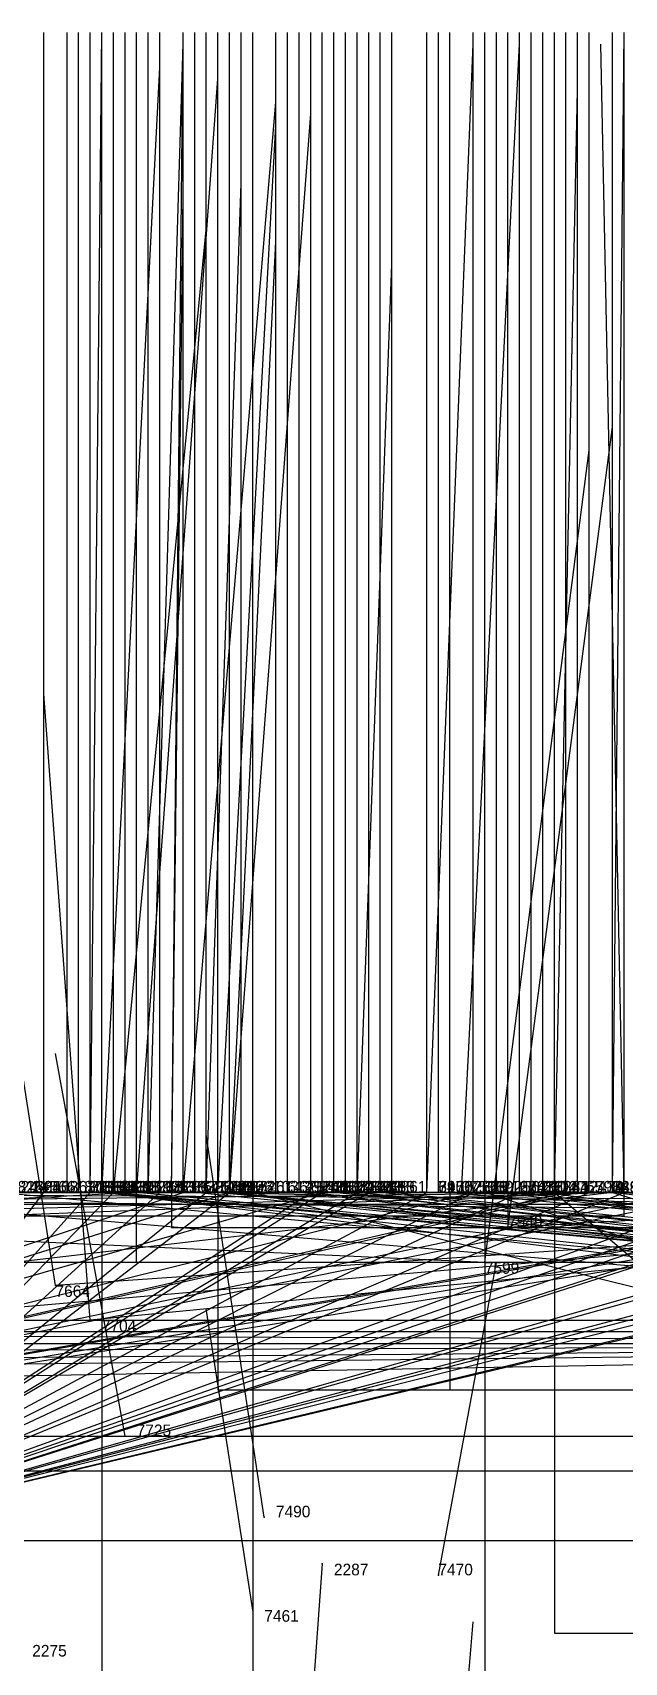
# Model space of a CAD drawing. Extents: x -0.07 to 1.1, y -0.07 to 1.1.
# Drawn here: x 0.788 to 0.839, y 0.9595 to 1.1 of the extents above; entities that cross this region are included whole.
import ezdxf

# ---------------------------------------------------------------- set-up
doc = ezdxf.new("R2010")
doc.units = 0
for name, color, linetype in [('Clients', 3, 'CONTINUOUS'), ('Facilities', 3, 'CONTINUOUS'), ('Facilities_lines', 3, 'CONTINUOUS'), ('Min_max_boxes', 1, 'CONTINUOUS'), ('Normals', 1, 'CONTINUOUS'), ('Source_points', 5, 'CONTINUOUS'), ('Text', 3, 'CONTINUOUS')]:
    doc.layers.add(name, color=color, linetype=linetype)

msp = doc.modelspace()

# ---------------------------------------------------------------- linework, layer by layer
at = {"layer": 'Clients', "color": 5}
for p in [(0.789, 1, 0.186), (0.789, 1, 0.555), (0.791, 1, 0.679), (0.791, 1, 0.533), (0.792, 1, 0.484), (0.793, 1, 0.161), (0.794, 1, 0.387), (0.794, 1, 0.425), (0.794, 1, 0.747), (0.795, 1, 0.017), (0.795, 1, 0.404), (0.796, 1, 0.502), (0.797, 1, 0.424), (0.797, 1, 0.558), (0.798, 1, 0.571), (0.799, 1, 0.252), (0.8, 1, 0.984), (0.801, 1, 0.831), (0.802, 1, 0.346), (0.803, 1, 0.168), (0.803, 1, 0.984), (0.804, 1, 0.355), (0.805, 1, 0.173), (0.805, 1, 0.414), (0.805, 1, 0.744), (0.805, 1, 0.783), (0.805, 1, 0.892), (0.805, 1, 0.988), (0.806, 1, 0.631), (0.807, 1, 0.505), (0.809, 1, 0.633), (0.81, 1, 0.617), (0.811, 1, 0.713), (0.811, 1, 0.674), (0.812, 1, 0.136), (0.812, 1, 0.732), (0.813, 1, 0.1), (0.813, 1, 0.78), (0.814, 1, 0.285), (0.815, 1, 0.743), (0.815, 1, 0.548), (0.816, 1, 0.236), (0.816, 1, 0.107), (0.816, 1, 0.431), (0.816, 1, 0.994), (0.817, 1, 0.128), (0.817, 1, 0.122), (0.818, 1, 0.342), (0.819, 1, 0.439), (0.822, 1, 0.254), (0.823, 1, 0.55), (0.824, 1, 0.275), (0.826, 1, 0.239), (0.826, 1, 0.096), (0.826, 1, 0.871), (0.827, 1, 0.474), (0.828, 1, 0.331), (0.829, 1, 0.286), (0.829, 1, 0.636), (0.83, 1, 0.182), (0.83, 1, 0.728), (0.832, 1, 0.725), (0.833, 1, 0.627), (0.834, 1, 0.838), (0.835, 1, 0.809), (0.836, 1, 0.18), (0.838, 1, 0.429), (0.838, 1, 0.607), (0.839, 1, 0.143), (0.839, 1, 0.208), (0.839, 1, 0.42), (0.829, 0.997, 1), (0.827, 0.994, 1), (0.79, 0.992, 1), (0.793, 0.989, 1)]:
    msp.add_point(p, dxfattribs=at)
at = {"layer": 'Facilities', "color": 3}
for p in [(0.793, 1, 0.9), (0.794, 1, 0.052), (0.797, 1, 0.039), (0.798, 1, 0.917), (0.8, 1, 0.909), (0.801, 1, 0.035), (0.804, 1, 0.971), (0.805, 1, 0.969), (0.822, 1, 0.913), (0.825, 1, 0.919), (0.831, 1, 0.092), (0.833, 1, 0.033), (0.836, 1, 0.086), (0.838, 1, 0.104), (0.838, 1, 0.9), (0.839, 1, 0.067), (0.796, 0.979, 1), (0.808, 0.972, 1), (0.813, 0.968), (0.823, 0.967, 1), (0.807, 0.964, 1)]:
    msp.add_point(p, dxfattribs=at)
at = {"layer": 'Facilities_lines', "color": 3}
for p, q in [((0.839, 1, 0.067), (0.663, 0.998)), ((0.915, 1, 0.545), (0.673, 1, 0.54)), ((0.915, 1, 0.545), (0.676, 1, 0.543)), ((0.797, 1, 0.039), (0.684, 0.994)), ((0.926, 1, 0.61), (0.687, 1, 0.611)), ((0.915, 1, 0.545), (0.69, 1, 0.533)), ((0.917, 1, 0.7), (0.692, 1, 0.722)), ((0.695, 1, 0.954), (0.913, 0.998, 1)), ((0.695, 1, 0.954), (0.827, 0.994, 1)), ((0.926, 1, 0.61), (0.698, 1, 0.611)), ((0.949, 1, 0.727), (0.703, 1, 0.718)), ((0.926, 1, 0.61), (0.703, 1, 0.585)), ((0.926, 1, 0.61), (0.707, 1, 0.624)), ((0.708, 1, 0.977), (0.816, 1, 0.994)), ((0.708, 1, 0.977), (0.803, 1, 0.984)), ((0.933, 1, 0.513), (0.714, 1, 0.547)), ((0.926, 1, 0.61), (0.719, 1, 0.567)), ((0.949, 1, 0.727), (0.72, 1, 0.743)), ((0.952, 1, 0.601), (0.724, 1, 0.622)), ((0.724, 1, 0.972), (0.974, 1, 0.994)), ((0.949, 1, 0.727), (0.726, 1, 0.754)), ((0.933, 1, 0.513), (0.727, 1, 0.516)), ((0.838, 1, 0.104), (0.729, 0.997)), ((0.729, 0.976, 1), (0.875, 1, 0.827)), ((0.729, 0.976, 1), (0.805, 1, 0.783)), ((0.729, 0.976, 1), (0.813, 1, 0.78)), ((0.729, 0.976, 1), (0.834, 1, 0.838)), ((0.729, 0.976, 1), (0.805, 1, 0.892)), ((0.729, 0.976, 1), (0.848, 1, 0.793)), ((0.729, 0.976, 1), (0.844, 1, 0.778)), ((0.729, 0.976, 1), (0.835, 1, 0.809)), ((0.729, 0.976, 1), (0.826, 1, 0.871)), ((0.729, 0.976, 1), (0.801, 1, 0.831)), ((0.729, 0.976, 1), (0.88, 1, 0.842)), ((0.729, 0.976, 1), (0.867, 1, 0.867)), ((0.729, 0.976, 1), (0.868, 1, 0.807)), ((0.934, 1, 0.676), (0.732, 1, 0.66)), ((0.934, 1, 0.676), (0.738, 1, 0.65)), ((0.934, 1, 0.676), (0.739, 1, 0.667)), ((0.934, 1, 0.676), (0.74, 1, 0.648)), ((0.952, 1, 0.601), (0.741, 1, 0.563)), ((0.933, 1, 0.513), (0.742, 1, 0.521)), ((0.838, 1, 0.104), (0.744, 0.989)), ((0.745, 1, 0.927), (0.931, 0.999, 1)), ((0.892, 1, 0.247), (0.746, 1, 0.446)), ((0.926, 1, 0.61), (0.746, 1, 0.556)), ((0.892, 1, 0.247), (0.749, 1, 0.4)), ((0.901, 1, 0.086), (0.751, 0.987)), ((0.892, 1, 0.247), (0.752, 1, 0.428)), ((0.892, 1, 0.247), (0.754, 1, 0.462)), ((0.892, 1, 0.247), (0.755, 1, 0.372)), ((0.892, 1, 0.247), (0.757, 1, 0.38)), ((0.892, 1, 0.247), (0.757, 1, 0.435)), ((0.933, 1, 0.513), (0.757, 1, 0.524)), ((0.838, 1, 0.104), (0.759, 0.997)), ((0.934, 1, 0.676), (0.763, 1, 0.711)), ((0.952, 1, 0.601), (0.763, 1, 0.591)), ((1, 0.98, 0.352), (0.765, 1, 0.392)), ((0.959, 1, 0.428), (0.765, 1, 0.464)), ((0.766, 0.97), (0.803, 1, 0.168)), ((0.766, 0.97), (0.795, 1, 0.017)), ((0.766, 0.97), (0.88, 1, 0.224)), ((0.766, 0.97), (0.882, 1, 0.123)), ((0.766, 0.97), (0.873, 1, 0.13)), ((0.766, 0.97), (0.852, 1, 0.157)), ((0.766, 0.97), (0.799, 1, 0.252)), ((0.766, 0.97), (0.817, 1, 0.128)), ((0.766, 0.97), (0.793, 1, 0.161)), ((0.766, 0.97), (0.805, 1, 0.173)), ((0.766, 0.97), (0.86, 1, 0.117)), ((0.766, 0.97), (0.816, 1, 0.236)), ((0.766, 0.97), (0.789, 1, 0.186)), ((0.766, 0.97), (0.892, 1, 0.167)), ((0.766, 0.97), (0.817, 1, 0.122)), ((0.766, 0.97), (0.885, 1, 0.127)), ((0.766, 0.97), (0.816, 1, 0.107)), ((0.766, 0.97), (0.839, 1, 0.143)), ((0.766, 0.97), (0.836, 1, 0.18)), ((0.766, 0.97), (0.859, 1, 0.002)), ((0.766, 0.97), (0.812, 1, 0.136)), ((0.766, 0.97), (0.839, 1, 0.208)), ((0.766, 0.97), (0.826, 1, 0.096)), ((0.766, 0.97), (0.83, 1, 0.182)), ((0.766, 0.97), (0.882, 1, 0.163)), ((0.766, 0.97), (0.813, 1, 0.1)), ((0.766, 0.97), (0.855, 1, 0.128)), ((0.766, 0.97), (0.871, 1, 0.003)), ((0.766, 0.97), (0.822, 1, 0.254)), ((0.934, 1, 0.676), (0.768, 1, 0.724)), ((0.952, 1, 0.601), (0.769, 1, 0.577)), ((0.933, 1, 0.513), (0.778, 1, 0.507)), ((0.934, 1, 0.676), (0.779, 1, 0.658)), ((0.952, 1, 0.601), (0.781, 1, 0.554)), ((1, 0.98, 0.352), (0.785, 1, 0.352)), ((0.934, 1, 0.676), (0.785, 1, 0.681)), ((0.906, 1, 0.875), (0.785, 1, 0.998)), ((0.952, 1, 0.601), (0.789, 1, 0.555)), ((0.906, 1, 0.875), (0.79, 0.992, 1)), ((0.934, 1, 0.676), (0.791, 1, 0.679)), ((0.952, 1, 0.601), (0.791, 1, 0.533)), ((0.959, 1, 0.428), (0.792, 1, 0.484)), ((0.906, 1, 0.875), (0.793, 0.989, 1)), ((1, 0.981, 0.358), (0.794, 1, 0.387)), ((1, 0.975, 0.401), (0.794, 1, 0.425)), ((1, 0.978, 0.752), (0.794, 1, 0.747)), ((1, 0.981, 0.358), (0.795, 1, 0.404)), ((0.959, 1, 0.428), (0.796, 1, 0.502)), ((1, 0.981, 0.358), (0.797, 1, 0.424)), ((0.952, 1, 0.601), (0.797, 1, 0.558)), ((0.934, 1, 0.676), (0.798, 1, 0.571)), ((0.917, 1, 0.971), (0.8, 1, 0.984)), ((1, 0.98, 0.352), (0.802, 1, 0.346)), ((1, 0.98, 0.352), (0.804, 1, 0.355)), ((0.804, 1, 0.971), (1, 0.983, 0.986)), ((0.804, 1, 0.971), (0.99, 0.996, 1)), ((1, 0.981, 0.358), (0.805, 1, 0.414)), ((1, 0.978, 0.752), (0.805, 1, 0.744)), ((0.917, 1, 0.971), (0.805, 1, 0.988)), ((0.934, 1, 0.676), (0.806, 1, 0.631)), ((1, 0.952, 0.518), (0.807, 1, 0.505)), ((0.934, 1, 0.676), (0.809, 1, 0.633)), ((0.934, 1, 0.676), (0.81, 1, 0.617)), ((1, 0.978, 0.752), (0.811, 1, 0.713)), ((0.934, 1, 0.676), (0.811, 1, 0.674)), ((1, 0.978, 0.752), (0.812, 1, 0.732)), ((1, 0.98, 0.352), (0.814, 1, 0.285)), ((1, 0.978, 0.752), (0.815, 1, 0.743)), ((0.934, 1, 0.676), (0.815, 1, 0.548)), ((1, 0.981, 0.358), (0.816, 1, 0.431)), ((1, 0.98, 0.352), (0.818, 1, 0.342)), ((1, 0.981, 0.358), (0.819, 1, 0.439)), ((0.822, 1, 0.913), (0.929, 1, 0.997)), ((0.934, 1, 0.676), (0.823, 1, 0.55)), ((1, 0.983, 0.22), (0.824, 1, 0.275)), ((0.947, 1, 0.161), (0.826, 1, 0.239)), ((1, 0.944, 0.454), (0.827, 1, 0.474)), ((1, 0.98, 0.352), (0.828, 1, 0.331)), ((1, 0.983, 0.22), (0.829, 1, 0.286)), ((0.934, 1, 0.676), (0.829, 1, 0.636)), ((0.883, 1, 0.957), (0.829, 0.997, 1)), ((1, 0.978, 0.752), (0.83, 1, 0.728)), ((1, 0.978, 0.752), (0.832, 1, 0.725)), ((0.833, 1, 0.033), (0.878, 0.962)), ((0.934, 1, 0.676), (0.833, 1, 0.627)), ((0.838, 1, 0.104), (0.907, 0.979)), ((1, 0.981, 0.358), (0.838, 1, 0.429)), ((0.934, 1, 0.676), (0.838, 1, 0.607)), ((1, 0.98, 0.352), (0.839, 1, 0.42)), ((0.766, 0.97), (0.887, 0.999)), ((0.766, 0.97), (0.846, 0.999)), ((0.944, 0.987), (0.675, 0.988)), ((0.944, 0.987), (0.672, 0.986)), ((0.944, 0.987), (0.684, 0.984)), ((0.944, 0.987), (0.688, 0.985)), ((0.944, 0.987), (0.722, 0.983))]:
    msp.add_line(p, q, dxfattribs=at)
at = {"layer": 'Min_max_boxes', "color": 1}
for p, q in [((0.892, 1), (0.56, 1)), ((0.892, 1, 0.317), (0.56, 1, 0.317)), ((0.913, 1, 0.954), (0.572, 1, 0.954)), ((0.913, 1, 1), (0.572, 1, 1)), ((0.88, 1, 0.76), (0.606, 1, 0.76)), ((0.88, 1, 1), (0.606, 1, 1)), ((0.612, 1, 0.77), (0.816, 1, 0.77)), ((0.816, 1, 0.77), (0.612, 1, 0.77)), ((0.612, 1, 0.997), (0.816, 1, 0.997)), ((0.816, 1, 0.997), (0.612, 1, 0.997)), ((0.839, 1), (0.663, 1)), ((0.839, 1, 0.067), (0.663, 1, 0.067)), ((0.673, 1, 0.533), (0.915, 1, 0.533)), ((0.915, 1, 0.533), (0.673, 1, 0.533)), ((0.673, 1, 0.545), (0.915, 1, 0.545)), ((0.915, 1, 0.545), (0.673, 1, 0.545)), ((0.797, 1), (0.684, 1)), ((0.797, 1, 0.039), (0.684, 1, 0.039)), ((0.687, 1, 0.556), (0.926, 1, 0.556)), ((0.926, 1, 0.556), (0.687, 1, 0.556)), ((0.687, 1, 0.624), (0.926, 1, 0.624)), ((0.926, 1, 0.624), (0.687, 1, 0.624)), ((0.692, 1, 0.7), (0.917, 1, 0.7)), ((0.917, 1, 0.7), (0.692, 1, 0.7)), ((0.692, 1, 0.722), (0.917, 1, 0.722)), ((0.917, 1, 0.722), (0.692, 1, 0.722)), ((0.703, 1, 0.718), (0.949, 1, 0.718)), ((0.949, 1, 0.718), (0.703, 1, 0.718)), ((0.703, 1, 0.754), (0.949, 1, 0.754)), ((0.949, 1, 0.754), (0.703, 1, 0.754)), ((0.714, 1, 0.507), (0.933, 1, 0.507)), ((0.933, 1, 0.507), (0.714, 1, 0.507)), ((0.714, 1, 0.547), (0.933, 1, 0.547)), ((0.933, 1, 0.547), (0.714, 1, 0.547)), ((0.724, 1, 0.533), (0.952, 1, 0.533)), ((0.952, 1, 0.533), (0.724, 1, 0.533)), ((0.724, 1, 0.622), (0.952, 1, 0.622)), ((0.952, 1, 0.622), (0.724, 1, 0.622)), ((0.724, 1, 0.972), (0.974, 1, 0.972)), ((0.974, 1, 0.972), (0.724, 1, 0.972)), ((0.724, 1, 0.994), (0.974, 1, 0.994)), ((0.974, 1, 0.994), (0.724, 1, 0.994)), ((0.907, 1), (0.729, 1)), ((0.907, 1, 0.104), (0.729, 1, 0.104)), ((0.732, 1, 0.548), (0.934, 1, 0.548)), ((0.934, 1, 0.548), (0.732, 1, 0.548)), ((0.732, 1, 0.724), (0.934, 1, 0.724)), ((0.934, 1, 0.724), (0.732, 1, 0.724)), ((0.931, 1, 0.927), (0.745, 1, 0.927)), ((0.931, 1, 1), (0.745, 1, 1)), ((0.746, 1, 0.247), (0.892, 1, 0.247)), ((0.892, 1, 0.247), (0.746, 1, 0.247)), ((0.746, 1, 0.462), (0.892, 1, 0.462)), ((0.892, 1, 0.462), (0.746, 1, 0.462)), ((0.901, 1), (0.751, 1)), ((0.901, 1, 0.086), (0.751, 1, 0.086)), ((1, 1, 0.259), (0.765, 1, 0.259)), ((1, 1, 0.498), (0.765, 1, 0.498)), ((0.765, 1, 0.428), (0.959, 1, 0.428)), ((0.959, 1, 0.428), (0.765, 1, 0.428)), ((0.765, 1, 0.502), (0.959, 1, 0.502)), ((0.959, 1, 0.502), (0.765, 1, 0.502)), ((0.906, 1, 0.875), (0.785, 1, 0.875)), ((0.906, 1, 1), (0.785, 1, 1)), ((1, 1, 0.358), (0.794, 1, 0.358)), ((0.794, 1, 0.358), (0.794, 0.687, 0.358)), ((1, 1, 0.46), (0.794, 1, 0.46)), ((0.794, 1, 0.46), (0.794, 0.687, 0.46)), ((0.794, 1, 0.358), (0.794, 1, 0.46)), ((1, 1, 0.401), (0.794, 1, 0.401)), ((0.794, 1, 0.401), (0.794, 0.752, 0.401)), ((1, 1, 0.552), (0.794, 1, 0.552)), ((0.794, 1, 0.552), (0.794, 0.752, 0.552)), ((0.794, 1, 0.401), (0.794, 1, 0.552)), ((1, 1, 0.632), (0.794, 1, 0.632)), ((0.794, 1, 0.632), (0.794, 0.728, 0.632)), ((1, 1, 0.815), (0.794, 1, 0.815)), ((0.794, 1, 0.815), (0.794, 0.728, 0.815)), ((0.794, 1, 0.632), (0.794, 1, 0.815)), ((0.797, 0.994), (0.797, 1)), ((0.797, 0.994, 0.039), (0.797, 1, 0.039)), ((0.797, 1), (0.797, 1, 0.039)), ((0.972, 1, 0.764), (0.8, 1, 0.764)), ((0.8, 1, 0.764), (0.8, 0.997, 0.764)), ((0.972, 1, 1), (0.8, 1, 1)), ((0.8, 1, 1), (0.8, 0.997, 1)), ((0.8, 1, 0.764), (0.8, 1, 1)), ((1, 1, 0.971), (0.804, 1, 0.971)), ((0.804, 1, 0.971), (0.804, 0.983, 0.971)), ((1, 1, 1), (0.804, 1, 1)), ((0.804, 1, 1), (0.804, 0.983, 1)), ((0.804, 1, 0.971), (0.804, 1, 1)), ((1, 1, 0.491), (0.807, 1, 0.491)), ((0.807, 1, 0.491), (0.807, 0.716, 0.491)), ((1, 1, 0.622), (0.807, 1, 0.622)), ((0.807, 1, 0.622), (0.807, 0.716, 0.622)), ((0.807, 1, 0.491), (0.807, 1, 0.622)), ((0.816, 1, 0.77), (0.816, 1, 0.77)), ((0.816, 1, 0.997), (0.816, 1, 0.997)), ((0.816, 1, 0.77), (0.816, 1, 0.997)), ((0.816, 1, 0.77), (0.816, 1, 0.997)), ((0.822, 1, 0.913), (0.929, 1, 0.913)), ((0.929, 1, 0.913), (0.822, 1, 0.913)), ((0.822, 1, 0.913), (0.822, 1, 0.913)), ((0.822, 1, 0.997), (0.929, 1, 0.997)), ((0.929, 1, 0.997), (0.822, 1, 0.997)), ((0.822, 1, 0.997), (0.822, 1, 0.997)), ((0.822, 1, 0.913), (0.822, 1, 0.997)), ((0.822, 1, 0.913), (0.822, 1, 0.997)), ((1, 1, 0.22), (0.824, 1, 0.22)), ((0.824, 1, 0.22), (0.824, 0.983, 0.22)), ((1, 1, 0.286), (0.824, 1, 0.286)), ((0.824, 1, 0.286), (0.824, 0.983, 0.286)), ((0.824, 1, 0.22), (0.824, 1, 0.286)), ((0.826, 1, 0.161), (0.947, 1, 0.161)), ((0.947, 1, 0.161), (0.826, 1, 0.161)), ((0.826, 1, 0.161), (0.826, 1, 0.161)), ((0.826, 1, 0.239), (0.947, 1, 0.239)), ((0.947, 1, 0.239), (0.826, 1, 0.239)), ((0.826, 1, 0.239), (0.826, 1, 0.239)), ((0.826, 1, 0.161), (0.826, 1, 0.239)), ((0.826, 1, 0.161), (0.826, 1, 0.239)), ((1, 1, 0.378), (0.827, 1, 0.378)), ((0.827, 1, 0.378), (0.827, 0.699, 0.378)), ((1, 1, 0.496), (0.827, 1, 0.496)), ((0.827, 1, 0.496), (0.827, 0.699, 0.496)), ((0.827, 1, 0.378), (0.827, 1, 0.496)), ((0.883, 1, 0.957), (0.829, 1, 0.957)), ((0.829, 1, 0.957), (0.829, 0.997, 0.957)), ((0.883, 1, 1), (0.829, 1, 1)), ((0.829, 1, 1), (0.829, 0.997, 1)), ((0.829, 1, 0.957), (0.829, 1, 1)), ((0.878, 1), (0.833, 1)), ((0.833, 1), (0.833, 0.962)), ((0.878, 1, 0.033), (0.833, 1, 0.033)), ((0.833, 1, 0.033), (0.833, 0.962, 0.033)), ((0.833, 1), (0.833, 1, 0.033)), ((0.839, 0.998), (0.839, 1)), ((0.839, 0.998, 0.067), (0.839, 1, 0.067)), ((0.839, 1), (0.839, 1, 0.067)), ((0.663, 0.998), (0.839, 0.998)), ((0.663, 0.998, 0.067), (0.839, 0.998, 0.067)), ((0.745, 0.999, 0.927), (0.931, 0.999, 0.927)), ((0.745, 0.999, 1), (0.931, 0.999, 1)), ((0.839, 0.998), (0.839, 0.998, 0.067)), ((0.8, 0.997, 0.764), (0.972, 0.997, 0.764)), ((0.8, 0.997, 1), (0.972, 0.997, 1)), ((0.8, 0.997, 0.764), (0.8, 0.997, 1)), ((0.829, 0.997, 0.957), (0.883, 0.997, 0.957)), ((0.829, 0.997, 1), (0.883, 0.997, 1)), ((0.829, 0.997, 0.957), (0.829, 0.997, 1)), ((0.572, 0.994, 0.954), (0.913, 0.994, 0.954)), ((0.572, 0.994, 1), (0.913, 0.994, 1)), ((0.684, 0.994), (0.797, 0.994)), ((0.684, 0.994, 0.039), (0.797, 0.994, 0.039)), ((0.797, 0.994), (0.797, 0.994, 0.039)), ((0.95, 0.988), (0.672, 0.988)), ((0.95, 0.988), (0.672, 0.988)), ((0.785, 0.989, 0.875), (0.906, 0.989, 0.875)), ((0.785, 0.989, 1), (0.906, 0.989, 1)), ((0.751, 0.987), (0.901, 0.987)), ((0.751, 0.987, 0.086), (0.901, 0.987, 0.086)), ((0.804, 0.983, 0.971), (1, 0.983, 0.971)), ((0.804, 0.983, 1), (1, 0.983, 1)), ((0.804, 0.983, 0.971), (0.804, 0.983, 1)), ((0.824, 0.983, 0.22), (1, 0.983, 0.22)), ((0.824, 0.983, 0.286), (1, 0.983, 0.286)), ((0.824, 0.983, 0.22), (0.824, 0.983, 0.286)), ((0.729, 0.979), (0.907, 0.979)), ((0.729, 0.979, 0.104), (0.907, 0.979, 0.104)), ((0.606, 0.976, 0.76), (0.88, 0.976, 0.76)), ((0.606, 0.976, 1), (0.88, 0.976, 1)), ((0.56, 0.97), (0.892, 0.97)), ((0.56, 0.97, 0.317), (0.892, 0.97, 0.317)), ((0.833, 0.962), (0.878, 0.962)), ((0.833, 0.962, 0.033), (0.878, 0.962, 0.033)), ((0.833, 0.962), (0.833, 0.962, 0.033))]:
    msp.add_line(p, q, dxfattribs=at)
at = {"layer": 'Normals', "color": 1}
for p, q in [((0.789, 1, 0.186), (0.789, 1.1, 0.186)), ((0.789, 1, 0.555), (0.789, 1.1, 0.555)), ((0.791, 1, 0.533), (0.791, 1.1, 0.533)), ((0.791, 1, 0.679), (0.791, 1.1, 0.679)), ((0.792, 1, 0.484), (0.792, 1.1, 0.484)), ((0.793, 1, 0.161), (0.793, 1.1, 0.161)), ((0.793, 1, 0.9), (0.794, 1.1, 0.904)), ((0.794, 1, 0.387), (0.794, 1.1, 0.387)), ((0.794, 1, 0.425), (0.794, 1.1, 0.425)), ((0.794, 1, 0.747), (0.794, 1.1, 0.747)), ((0.795, 1, 0.404), (0.795, 1.1, 0.404)), ((0.796, 1, 0.502), (0.796, 1.1, 0.502)), ((0.797, 1, 0.424), (0.797, 1.1, 0.424)), ((0.797, 1, 0.558), (0.797, 1.1, 0.558)), ((0.798, 1, 0.571), (0.798, 1.1, 0.571)), ((0.798, 1, 0.917), (0.801, 1.099, 0.926)), ((0.799, 1, 0.252), (0.799, 1.1, 0.252)), ((0.8, 1, 0.909), (0.801, 1.1, 0.916)), ((0.801, 1, 0.831), (0.801, 1.1, 0.831)), ((0.802, 1, 0.346), (0.802, 1.1, 0.346)), ((0.803, 1, 0.168), (0.803, 1.1, 0.168)), ((0.804, 1, 0.355), (0.804, 1.1, 0.355)), ((0.805, 1, 0.173), (0.805, 1.1, 0.173)), ((0.805, 1, 0.414), (0.805, 1.1, 0.414)), ((0.805, 1, 0.744), (0.805, 1.1, 0.744)), ((0.805, 1, 0.783), (0.805, 1.1, 0.783)), ((0.805, 1, 0.892), (0.805, 1.1, 0.892)), ((0.806, 1, 0.631), (0.806, 1.1, 0.631)), ((0.807, 1, 0.505), (0.807, 1.1, 0.505)), ((0.809, 1, 0.633), (0.809, 1.1, 0.633)), ((0.81, 1, 0.617), (0.81, 1.1, 0.617)), ((0.811, 1, 0.713), (0.811, 1.1, 0.713)), ((0.811, 1, 0.674), (0.811, 1.1, 0.674)), ((0.812, 1, 0.136), (0.812, 1.1, 0.136)), ((0.812, 1, 0.732), (0.812, 1.1, 0.732)), ((0.813, 1, 0.1), (0.813, 1.1, 0.1)), ((0.813, 1, 0.78), (0.813, 1.1, 0.78)), ((0.814, 1, 0.285), (0.814, 1.1, 0.285)), ((0.815, 1, 0.548), (0.815, 1.1, 0.548)), ((0.815, 1, 0.743), (0.815, 1.1, 0.743)), ((0.816, 1, 0.236), (0.816, 1.1, 0.236)), ((0.816, 1, 0.107), (0.816, 1.1, 0.107)), ((0.816, 1, 0.431), (0.816, 1.1, 0.431)), ((0.817, 1, 0.128), (0.817, 1.1, 0.128)), ((0.817, 1, 0.122), (0.817, 1.1, 0.122)), ((0.818, 1, 0.342), (0.818, 1.1, 0.342)), ((0.819, 1, 0.439), (0.819, 1.1, 0.439)), ((0.822, 1, 0.254), (0.822, 1.1, 0.254)), ((0.822, 1, 0.913), (0.826, 1.099, 0.924)), ((0.823, 1, 0.55), (0.823, 1.1, 0.55)), ((0.824, 1, 0.275), (0.824, 1.1, 0.275)), ((0.825, 1, 0.919), (0.83, 1.099, 0.933)), ((0.826, 1, 0.239), (0.826, 1.1, 0.239)), ((0.826, 1, 0.096), (0.826, 1.1, 0.096)), ((0.826, 1, 0.871), (0.826, 1.1, 0.871)), ((0.827, 1, 0.474), (0.827, 1.1, 0.474)), ((0.828, 1, 0.331), (0.828, 1.1, 0.331)), ((0.829, 1, 0.286), (0.829, 1.1, 0.286)), ((0.829, 1, 0.636), (0.829, 1.1, 0.636)), ((0.83, 1, 0.182), (0.83, 1.1, 0.182)), ((0.83, 1, 0.728), (0.83, 1.1, 0.728)), ((0.831, 1, 0.092), (0.831, 1.1, 0.092)), ((0.832, 1, 0.725), (0.832, 1.1, 0.725)), ((0.833, 1, 0.627), (0.833, 1.1, 0.627)), ((0.834, 1, 0.838), (0.834, 1.1, 0.838)), ((0.835, 1, 0.809), (0.835, 1.1, 0.809)), ((0.836, 1, 0.086), (0.836, 1.1, 0.084)), ((0.836, 1, 0.18), (0.836, 1.1, 0.18)), ((0.839, 1, 0.067), (0.837, 1.099, 0.05)), ((0.838, 1, 0.104), (0.838, 1.1, 0.104)), ((0.838, 1, 0.429), (0.838, 1.1, 0.429)), ((0.838, 1, 0.607), (0.838, 1.1, 0.607)), ((0.838, 1, 0.9), (0.839, 1.1, 0.903)), ((0.839, 1, 0.143), (0.839, 1.1, 0.143)), ((0.839, 1, 0.208), (0.839, 1.1, 0.208)), ((0.839, 1, 0.42), (0.839, 1.1, 0.42)), ((0.794, 1, 0.052), (0.799, 1.097, 0.029)), ((0.797, 1, 0.039), (0.804, 1.096, 0.012)), ((0.833, 1, 0.033), (0.835, 1.095, 0.001)), ((0.801, 1, 0.035), (0.809, 1.094, 0.003)), ((0.804, 1, 0.971), (0.809, 1.092, 1.01)), ((0.805, 1, 0.969), (0.812, 1.093, 1.004)), ((0.803, 1, 0.984), (0.806, 1.087, 1.033)), ((0.8, 1, 0.984), (0.801, 1.086, 1.034)), ((0.795, 1, 0.017), (0.803, 1.083, -0.039)), ((0.805, 1, 0.988), (0.809, 1.082, 1.045)), ((0.816, 1, 0.994), (0.819, 1.08, 1.054)), ((0.829, 0.997, 1), (0.838, 1.066, 1.073)), ((0.827, 0.994, 1), (0.836, 1.064, 1.071)), ((0.793, 0.989, 1), (0.789, 1.043, 1.084)), ((0.79, 0.992, 1), (0.783, 1.037, 1.089)), ((0.796, 0.979, 1), (0.79, 1.012, 1.094)), ((0.808, 0.972, 1), (0.803, 1.005, 1.094)), ((0.823, 0.967, 1), (0.828, 0.994, 1.096)), ((0.807, 0.964, 1), (0.803, 0.99, 1.096)), ((0.813, 0.968), (0.811, 0.941, 0.096)), ((0.825, 0.951, 1), (0.826, 0.963, 1.099))]:
    msp.add_line(p, q, dxfattribs=at)
at = {"layer": 'Source_points', "color": 5}
for p in [(0.789, 1, 0.186), (0.789, 1, 0.555), (0.791, 1, 0.533), (0.791, 1, 0.679), (0.792, 1, 0.484), (0.793, 1, 0.161), (0.793, 1, 0.9), (0.794, 1, 0.052), (0.794, 1, 0.387), (0.794, 1, 0.425), (0.794, 1, 0.747), (0.795, 1, 0.017), (0.795, 1, 0.404), (0.796, 1, 0.502), (0.797, 1, 0.039), (0.797, 1, 0.424), (0.797, 1, 0.558), (0.798, 1, 0.571), (0.798, 1, 0.917), (0.799, 1, 0.252), (0.8, 1, 0.909), (0.8, 1, 0.984), (0.801, 1, 0.035), (0.801, 1, 0.831), (0.802, 1, 0.346), (0.803, 1, 0.168), (0.803, 1, 0.984), (0.804, 1, 0.355), (0.804, 1, 0.971), (0.805, 1, 0.173), (0.805, 1, 0.414), (0.805, 1, 0.744), (0.805, 1, 0.783), (0.805, 1, 0.969), (0.805, 1, 0.892), (0.805, 1, 0.988), (0.806, 1, 0.631), (0.807, 1, 0.505), (0.809, 1, 0.633), (0.81, 1, 0.617), (0.811, 1, 0.713), (0.811, 1, 0.674), (0.812, 1, 0.136), (0.812, 1, 0.732), (0.813, 1, 0.1), (0.813, 1, 0.78), (0.814, 1, 0.285), (0.815, 1, 0.548), (0.815, 1, 0.743), (0.816, 1, 0.236), (0.816, 1, 0.107), (0.816, 1, 0.431), (0.816, 1, 0.994), (0.817, 1, 0.128), (0.817, 1, 0.122), (0.818, 1, 0.342), (0.819, 1, 0.439), (0.822, 1, 0.254), (0.822, 1, 0.913), (0.823, 1, 0.55), (0.824, 1, 0.275), (0.825, 1, 0.919), (0.826, 1, 0.239), (0.826, 1, 0.096), (0.826, 1, 0.871), (0.827, 1, 0.474), (0.828, 1, 0.331), (0.829, 1, 0.286), (0.829, 1, 0.636), (0.83, 1, 0.182), (0.83, 1, 0.728), (0.831, 1, 0.092), (0.832, 1, 0.725), (0.833, 1, 0.033), (0.833, 1, 0.627), (0.834, 1, 0.838), (0.835, 1, 0.809), (0.836, 1, 0.086), (0.836, 1, 0.18), (0.838, 1, 0.104), (0.838, 1, 0.429), (0.838, 1, 0.607), (0.838, 1, 0.9), (0.839, 1, 0.143), (0.839, 1, 0.067), (0.839, 1, 0.208), (0.839, 1, 0.42), (0.829, 0.997, 1), (0.827, 0.994, 1), (0.79, 0.992, 1), (0.793, 0.989, 1), (0.796, 0.979, 1), (0.808, 0.972, 1), (0.813, 0.968), (0.823, 0.967, 1), (0.807, 0.964, 1)]:
    msp.add_point(p, dxfattribs=at)

# ---------------------------------------------------------------- texts
at = {"layer": 'Text', "color": 3}
for s, p in [('3816', (0.786, 1, 0.352)), ('2325', (0.786, 1, 0.074)), ('2441', (0.787, 1, 0.183)), ('2456', (0.788, 1, 0.122)), ('2403', (0.789, 1, 0.186)), ('2508', (0.789, 1, 0.175)), ('6152', (0.789, 1, 0.555)), ('6187', (0.791, 1, 0.533)), ('6303', (0.792, 1, 0.679)), ('3899', (0.793, 1, 0.484)), ('7538', (0.793, 1, 0.9)), ('3817', (0.794, 1, 0.387)), ('2233', (0.794, 1, 0.052)), ('2364', (0.794, 1, 0.161)), ('6140', (0.794, 1, 0.747)), ('3767', (0.795, 1, 0.404)), ('3913', (0.795, 1, 0.425)), ('3915', (0.796, 1, 0.502)), ('2268', (0.796, 1, 0.017)), ('3769', (0.797, 1, 0.424)), ('2238', (0.798, 1, 0.039)), ('6263', (0.798, 1, 0.571)), ('6277', (0.798, 1, 0.558)), ('7503', (0.799, 1, 0.917)), ('2310', (0.8, 1, 0.252)), ('7533', (0.8, 1, 0.909)), ('7678', (0.8, 1, 0.984)), ('2367', (0.801, 1, 0.035)), ('7676', (0.802, 1, 0.831)), ('3826', (0.803, 1, 0.346)), ('2261', (0.803, 1, 0.168)), ('7448', (0.804, 1, 0.984)), ('3790', (0.805, 1, 0.355)), ('3857', (0.805, 1, 0.414)), ('7463', (0.805, 1, 0.971)), ('7532', (0.805, 1, 0.783)), ('7546', (0.805, 1, 0.969)), ('7703', (0.805, 1, 0.988)), ('2372', (0.806, 1, 0.173)), ('6172', (0.806, 1, 0.631)), ('6224', (0.806, 1, 0.744)), ('7603', (0.806, 1, 0.892)), ('6103', (0.808, 1, 0.505)), ('6143', (0.809, 1, 0.633)), ('6129', (0.81, 1, 0.617)), ('6256', (0.811, 1, 0.674)), ('6117', (0.812, 1, 0.713)), ('6240', (0.812, 1, 0.732)), ('2486', (0.813, 1, 0.136)), ('7562', (0.813, 1, 0.78)), ('3838', (0.814, 1, 0.285)), ('2507', (0.814, 1, 0.1)), ('6228', (0.815, 1, 0.548)), ('2437', (0.816, 1, 0.107)), ('6242', (0.816, 1, 0.743)), ('7439', (0.816, 1, 0.994)), ('3783', (0.817, 1, 0.431)), ('2337', (0.817, 1, 0.128)), ('2383', (0.817, 1, 0.236)), ('3855', (0.818, 1, 0.342)), ('2433', (0.818, 1, 0.122)), ('3861', (0.819, 1, 0.439)), ('3900', (0.823, 1, 0.254)), ('6177', (0.823, 1, 0.55)), ('7456', (0.823, 1, 0.913)), ('3750', (0.825, 1, 0.275)), ('2241', (0.826, 1, 0.239)), ('2500', (0.826, 1, 0.096)), ('7548', (0.826, 1, 0.919)), ('7673', (0.826, 1, 0.871)), ('3821', (0.827, 1, 0.474)), ('3925', (0.828, 1, 0.331)), ('3741', (0.83, 1, 0.286)), ('2503', (0.83, 1, 0.182)), ('6287', (0.83, 1, 0.636)), ('6230', (0.831, 1, 0.728)), ('2374', (0.832, 1, 0.092)), ('6102', (0.832, 1, 0.725)), ('2361', (0.833, 1, 0.033)), ('6234', (0.833, 1, 0.627)), ('7579', (0.835, 1, 0.838)), ('7659', (0.835, 1, 0.809)), ('2439', (0.836, 1, 0.086)), ('2474', (0.836, 1, 0.18)), ('3891', (0.838, 1, 0.429)), ('6217', (0.838, 1, 0.607)), ('7482', (0.838, 1, 0.9)), ('7549', (0.829, 0.997, 1)), ('7599', (0.827, 0.993, 1)), ('7664', (0.79, 0.991, 1)), ('7704', (0.794, 0.988, 1)), ('7725', (0.797, 0.979, 1)), ('7490', (0.809, 0.972, 1)), ('2287', (0.814, 0.967)), ('7470', (0.823, 0.967, 1)), ('7461', (0.808, 0.963, 1)), ('2275', (0.788, 0.96))]:
    msp.add_text(s, height=0.001, dxfattribs=at).set_placement(p)

doc.saveas('drawing.dxf')
